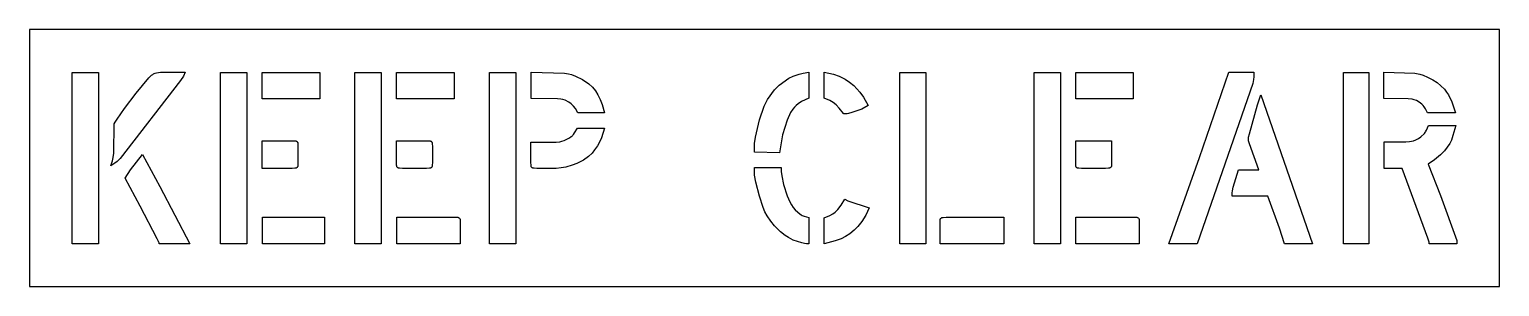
# Model space of a CAD drawing. Header units: inches. Extents: x 0 to 103, y 0 to 18.
import ezdxf

# ---------------------------------------------------------------- set-up
doc = ezdxf.new("R2010")
doc.units = ezdxf.units.IN
doc.header["$MEASUREMENT"] = 0
doc.layers.add('CUT', color=1, linetype='Continuous')

msp = doc.modelspace()

# ---------------------------------------------------------------- linework, layer by layer
at = {"layer": 'CUT'}
for points in [[(0, 0), (103, 0), (103, 18), (0, 18)], [(4.84, 14.99), (4.84, 3), (3, 3), (3, 14.99)], [(8.81, 14.93), (8.91, 14.96), (9.18, 15), (10.92, 15), (10.79, 14.72), (10.59, 14.42), (6.37, 8.97), (6.16, 8.76), (5.99, 8.63), (5.7, 8.45), (5.82, 8.81), (5.88, 9.03), (5.92, 9.34), (5.94, 11.4), (6, 11.51), (6.14, 11.73), (6.67, 12.47), (7.49, 13.53), (8.36, 14.61), (8.56, 14.79), (8.64, 14.85), (8.7, 14.89), (8.75, 14.91)], [(15.23, 14.99), (15.23, 3), (13.39, 3), (13.39, 14.99)], [(20.34, 14.99), (20.34, 13.15), (16.31, 13.15), (16.31, 14.99)], [(24.65, 14.99), (24.65, 3), (22.81, 3), (22.81, 14.99)], [(29.76, 14.99), (29.76, 13.15), (25.73, 13.15), (25.73, 14.99)], [(34.07, 14.99), (34.07, 3), (32.23, 3), (32.23, 14.99)], [(36.99, 13.15), (35.15, 13.17), (35.15, 15), (37.48, 14.93), (37.77, 14.89), (37.97, 14.84), (38.27, 14.74), (38.74, 14.5), (39.19, 14.2), (39.44, 13.96), (39.65, 13.71), (39.83, 13.42), (39.99, 13.1), (40.12, 12.75), (40.29, 12.17), (38.42, 12.17), (38.26, 12.46), (38.12, 12.63), (37.96, 12.79), (37.79, 12.92), (37.54, 13.05), (37.37, 13.1), (37.24, 13.13)], [(53.93, 14.87), (54.2, 14.94), (54.61, 15), (54.61, 13.2), (54.09, 12.96), (53.86, 12.8), (53.72, 12.68), (53.6, 12.55), (53.48, 12.41), (53.33, 12.18), (53.09, 11.64), (52.75, 10.62), (52.56, 9.36), (50.81, 9.41), (50.81, 10.01), (50.87, 10.45), (51.14, 11.67), (51.48, 12.62), (51.72, 13.09), (52.21, 13.77), (52.53, 14.09), (53.21, 14.59), (53.52, 14.74)], [(56.31, 12.89), (56.07, 13.03), (55.69, 13.2), (55.69, 15), (56.33, 14.86), (56.74, 14.72), (57.16, 14.51), (57.46, 14.32), (57.76, 14.08), (58.18, 13.6), (58.44, 13.25), (58.77, 12.67), (58.32, 12.43), (57.61, 12.18), (57.38, 12.11), (57.29, 12.1), (57.23, 12.09), (57.14, 12.09), (57.07, 12.1), (57.05, 12.1), (57.04, 12.1), (57.03, 12.11), (56.72, 12.5), (56.52, 12.72)], [(62.81, 14.99), (62.81, 3), (60.97, 3), (60.97, 14.99)], [(72.23, 14.99), (72.23, 3), (70.39, 3), (70.39, 14.99)], [(77.34, 14.99), (77.34, 13.15), (73.3, 13.15), (73.3, 14.99)], [(81.82, 3), (79.83, 3), (81.97, 9.03), (84.02, 15), (85.79, 15), (85.79, 14.69), (85.77, 14.49), (85.71, 14.21)], [(93.83, 14.99), (93.83, 3), (92.07, 3), (92.07, 14.99)], [(96.87, 13.11), (96.6, 13.15), (94.9, 13.17), (94.9, 15), (97.07, 14.94), (97.42, 14.87), (97.64, 14.8), (97.96, 14.67), (98.32, 14.48), (98.62, 14.28), (98.89, 14.05), (99.13, 13.81), (99.29, 13.62), (99.42, 13.42), (99.66, 12.94), (99.92, 12.17), (97.94, 12.17), (97.81, 12.44), (97.71, 12.59), (97.65, 12.68), (97.55, 12.78), (97.37, 12.91), (97.17, 13.02), (97.01, 13.08)], [(89.9, 3), (87.92, 3), (87.58, 4.09), (86.77, 6.32), (84.27, 6.32), (84.27, 6.55), (84.29, 6.7), (84.34, 6.96), (84.71, 8.18), (86.13, 8.18), (85.49, 9.99), (85.42, 10.21), (85.41, 10.28), (85.4, 10.32), (85.4, 10.37), (85.42, 10.47), (85.47, 10.69), (86.05, 12.73), (86.28, 13.43)], [(35.22, 8.32), (35.18, 8.36), (35.16, 8.39), (35.16, 8.4), (35.15, 8.41), (35.15, 8.42), (35.15, 8.44), (35.15, 8.49), (35.14, 8.69), (35.14, 10.12), (36.91, 10.12), (37.15, 10.14), (37.29, 10.17), (37.46, 10.23), (37.83, 10.42), (37.96, 10.5), (38.02, 10.54), (38.06, 10.58), (38.11, 10.64), (38.19, 10.76), (38.39, 11.1), (40.3, 11.1), (40.07, 10.41), (39.94, 10.11), (39.8, 9.86), (39.6, 9.57), (39.42, 9.34), (39.18, 9.1), (38.83, 8.85), (38.35, 8.62), (38.03, 8.49), (37.57, 8.36), (37.26, 8.3), (36.91, 8.27), (35.56, 8.27), (35.36, 8.28), (35.3, 8.28), (35.28, 8.29), (35.27, 8.29), (35.26, 8.29), (35.25, 8.3)], [(98, 8.57), (98.85, 6.37), (100, 3.23), (100, 3), (98.07, 3), (98.07, 3.06), (98.06, 3.11), (98.05, 3.18), (97.98, 3.38), (96.17, 8.27), (94.91, 8.27), (94.91, 10.13), (96.42, 10.13), (96.68, 10.15), (96.82, 10.17), (96.96, 10.2), (97.14, 10.27), (97.31, 10.36), (97.48, 10.48), (97.73, 10.72), (97.78, 10.79), (97.81, 10.84), (97.87, 10.94), (98.02, 11.27), (99.93, 11.27), (99.73, 10.57), (99.62, 10.25), (99.51, 10.02), (99.14, 9.51), (98.87, 9.23), (98.45, 8.87)], [(18.81, 8.49), (18.8, 8.43), (18.8, 8.41), (18.8, 8.4), (18.79, 8.4), (18.79, 8.38), (18.77, 8.36), (18.76, 8.34), (18.74, 8.33), (18.73, 8.31), (18.71, 8.3), (18.69, 8.29), (18.68, 8.29), (18.67, 8.29), (18.66, 8.28), (18.6, 8.28), (18.4, 8.27), (16.31, 8.27), (16.31, 10.21), (18.4, 10.21), (18.6, 10.2), (18.66, 10.2), (18.67, 10.2), (18.68, 10.2), (18.69, 10.19), (18.71, 10.18), (18.73, 10.17), (18.74, 10.16), (18.76, 10.14), (18.77, 10.12), (18.79, 10.11), (18.79, 10.09), (18.8, 10.08), (18.8, 10.07), (18.8, 10.05), (18.81, 10), (18.81, 9.8), (18.81, 8.69)], [(28.22, 8.49), (28.22, 8.43), (28.22, 8.41), (28.22, 8.4), (28.21, 8.4), (28.2, 8.38), (28.19, 8.36), (28.18, 8.34), (28.16, 8.33), (28.14, 8.31), (28.13, 8.3), (28.11, 8.29), (28.1, 8.29), (28.09, 8.29), (28.07, 8.28), (28.02, 8.28), (27.82, 8.27), (26.14, 8.27), (25.94, 8.28), (25.88, 8.28), (25.87, 8.29), (25.86, 8.29), (25.85, 8.29), (25.83, 8.3), (25.81, 8.31), (25.8, 8.33), (25.78, 8.34), (25.76, 8.36), (25.75, 8.38), (25.74, 8.4), (25.74, 8.4), (25.74, 8.41), (25.74, 8.43), (25.73, 8.49), (25.73, 8.69), (25.73, 10.21), (27.82, 10.21), (28.02, 10.2), (28.07, 10.2), (28.09, 10.2), (28.1, 10.2), (28.11, 10.19), (28.13, 10.18), (28.14, 10.17), (28.16, 10.16), (28.18, 10.14), (28.19, 10.12), (28.2, 10.11), (28.21, 10.09), (28.22, 10.08), (28.22, 10.07), (28.22, 10.05), (28.22, 10), (28.23, 9.8), (28.23, 8.69)], [(73.72, 8.27), (73.52, 8.28), (73.46, 8.28), (73.44, 8.29), (73.43, 8.29), (73.42, 8.29), (73.41, 8.3), (73.39, 8.31), (73.37, 8.33), (73.36, 8.34), (73.34, 8.36), (73.33, 8.38), (73.32, 8.4), (73.32, 8.4), (73.32, 8.41), (73.31, 8.43), (73.31, 8.49), (73.3, 8.69), (73.3, 10.21), (75.81, 10.21), (75.81, 8.69), (75.8, 8.49), (75.8, 8.43), (75.8, 8.41), (75.79, 8.4), (75.79, 8.4), (75.78, 8.38), (75.77, 8.36), (75.76, 8.34), (75.74, 8.33), (75.72, 8.31), (75.7, 8.3), (75.69, 8.29), (75.68, 8.29), (75.67, 8.29), (75.65, 8.28), (75.6, 8.28), (75.4, 8.27)], [(6.7, 7.6), (7.08, 8.17), (7.92, 9.25), (9.14, 7), (11.23, 3), (9.09, 3), (9.08, 3.05), (9.07, 3.09), (9.04, 3.15), (8.95, 3.34), (7.77, 5.62)], [(53.52, 3.26), (53.17, 3.44), (52.94, 3.58), (52.61, 3.82), (52.2, 4.25), (51.94, 4.58), (51.69, 4.95), (51.52, 5.24), (51.4, 5.54), (51.14, 6.33), (50.9, 7.3), (50.81, 7.79), (50.81, 8.34), (52.67, 8.34), (52.67, 8.05), (52.71, 7.75), (52.83, 7.14), (53.09, 6.35), (53.27, 5.94), (53.39, 5.71), (53.51, 5.53), (53.66, 5.37), (53.83, 5.2), (53.98, 5.08), (54.07, 5.02), (54.15, 4.98), (54.28, 4.92), (54.61, 4.83), (54.61, 3), (54.44, 3), (54.31, 3.02), (54.11, 3.06)], [(58.32, 4.55), (58.03, 4.2), (57.78, 3.95), (57.49, 3.7), (57.18, 3.5), (56.86, 3.34), (56.46, 3.2), (55.69, 3), (55.69, 4.8), (56.07, 4.97), (56.29, 5.09), (56.46, 5.22), (56.63, 5.39), (56.88, 5.69), (57.12, 6.12), (57.34, 6.01), (58.84, 5.52), (58.59, 4.99)], [(16.32, 4.85), (20.68, 4.85), (20.68, 3), (16.32, 3)], [(29.77, 4.85), (29.96, 4.85), (30.02, 4.85), (30.03, 4.84), (30.04, 4.84), (30.05, 4.84), (30.07, 4.83), (30.09, 4.81), (30.13, 4.78), (30.15, 4.75), (30.16, 4.73), (30.17, 4.72), (30.17, 4.71), (30.17, 4.7), (30.17, 4.64), (30.18, 4.44), (30.18, 3), (25.74, 3), (25.74, 4.85)], [(63.87, 4.79), (63.89, 4.81), (63.91, 4.82), (63.92, 4.83), (63.93, 4.84), (63.94, 4.84), (63.96, 4.84), (64.02, 4.84), (64.22, 4.85), (68.26, 4.85), (68.26, 3), (63.8, 3), (63.8, 4.44), (63.81, 4.64), (63.81, 4.69), (63.81, 4.71), (63.81, 4.72), (63.82, 4.72), (63.82, 4.74), (63.84, 4.76)], [(77.34, 4.85), (77.54, 4.85), (77.6, 4.85), (77.61, 4.84), (77.62, 4.84), (77.63, 4.84), (77.64, 4.83), (77.67, 4.81), (77.71, 4.78), (77.73, 4.75), (77.74, 4.73), (77.74, 4.72), (77.74, 4.71), (77.75, 4.7), (77.75, 4.64), (77.76, 4.44), (77.76, 3), (73.32, 3), (73.32, 4.85)]]:
    msp.add_lwpolyline(points, close=True, dxfattribs=at)

doc.saveas('drawing.dxf')
